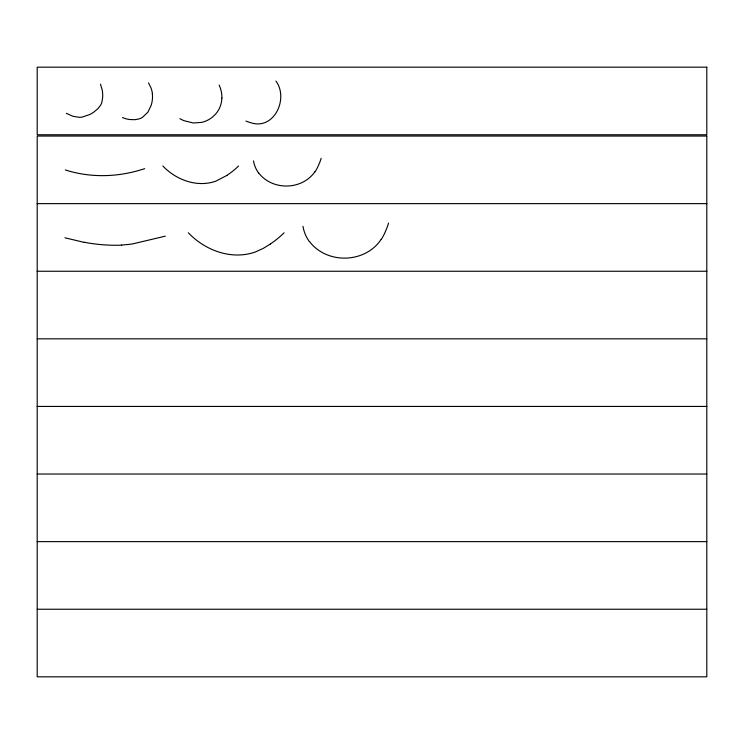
<?xml version="1.0" encoding="UTF-8"?>
<svg xmlns="http://www.w3.org/2000/svg" width="744" height="744" viewBox="0 0 744 744"><rect width="100%" height="100%" fill="white"/><g stroke="black" fill="none" stroke-linecap="round" stroke-linejoin="round"><path stroke-width="1.12" d="M381.142 239.41C365.053 263.478 326.969 264.483 309.495 241.54M314.786 171.911C301.794 190.362 272.276 190.752 258.642 172.906M270.286 244.078L263.116 248.468L255.48 251.928A48.63 48.63 0 0 1 251.016 253.304C228.315 259.144 204.042 249.333 188.316 232.779M226.864 175.445L215.946 181.118A38.446 38.446 0 0 1 212.412 182.206C194.472 186.828 175.277 179.062 162.852 165.977M144.662 168.656C119.04 177.202 91.149 178.216 65.314 169.948M165.308 236.155L133.074 243.799A100.942 100.942 0 0 1 128.424 244.46L121.691 245.036M37.2 203.642L706.8 203.642M37.2 271.244L706.8 271.244M37.2 338.836L706.8 338.836M37.2 406.438L706.8 406.438M37.2 474.03L706.8 474.03M37.2 541.632L706.8 541.632M37.2 609.234L706.8 609.234M84.165 242.377L64.942 237.792M122.472 117.561L124.425 118.305A28.235 28.235 0 0 0 129.661 119.524L134.98 119.682L138.97 118.928A15.819 15.819 0 0 0 142.485 117.338L147.944 112.112L151.255 105.136A30.262 30.262 0 0 0 152.52 96.776L152.343 93.353M66.318 113.33L72.847 116.241L78.929 117.301A18.563 18.563 0 0 0 82.138 117.096L89.801 114.511A34.075 34.075 0 0 0 93.818 112.102L97.929 108.68L100.617 105.183A14.508 14.508 0 0 0 101.863 102.337L102.691 97.083A32.838 32.838 0 0 0 102.16 89.708L100.459 84.137M148.502 82.882L150.818 87.466A23.092 23.092 0 0 1 152.343 93.353M275.931 81.087C288.979 98.524 274.062 130.73 250.523 122.639A35.033 35.033 0 0 1 245.929 121.04M284.087 232.807A94.228 94.228 0 0 1 270.267 244.041M309.383 241.614A35.693 35.693 0 0 1 302.975 226.325M381.244 239.475A49.039 49.039 0 0 0 385.783 230.594L386.778 228.268A63.417 63.417 0 0 0 388.545 223.014M121.7 245.157A165.261 165.261 0 0 1 84.193 242.237M238.564 166.005A74.902 74.902 0 0 1 226.846 175.407M258.559 172.971A28.216 28.216 0 0 1 253.499 160.881M314.889 171.976A38.028 38.028 0 0 0 318.953 164.257L319.743 162.415A50.136 50.136 0 0 0 321.138 158.258M219.145 85.058A30.355 30.355 0 0 1 221.935 98.041M221.861 98.041A25.259 25.259 0 0 1 215.435 114.316L212.552 117.031A27.37 27.37 0 0 1 201.977 122.342L193.338 123.002L184.112 120.714A38.223 38.223 0 0 1 179.853 118.668M706.8 67.174L37.2 67.174L37.2 134.766L706.8 134.766L706.8 67.174M706.8 136.05L37.2 136.05L37.2 676.826L706.8 676.826L706.8 136.05"/></g></svg>
